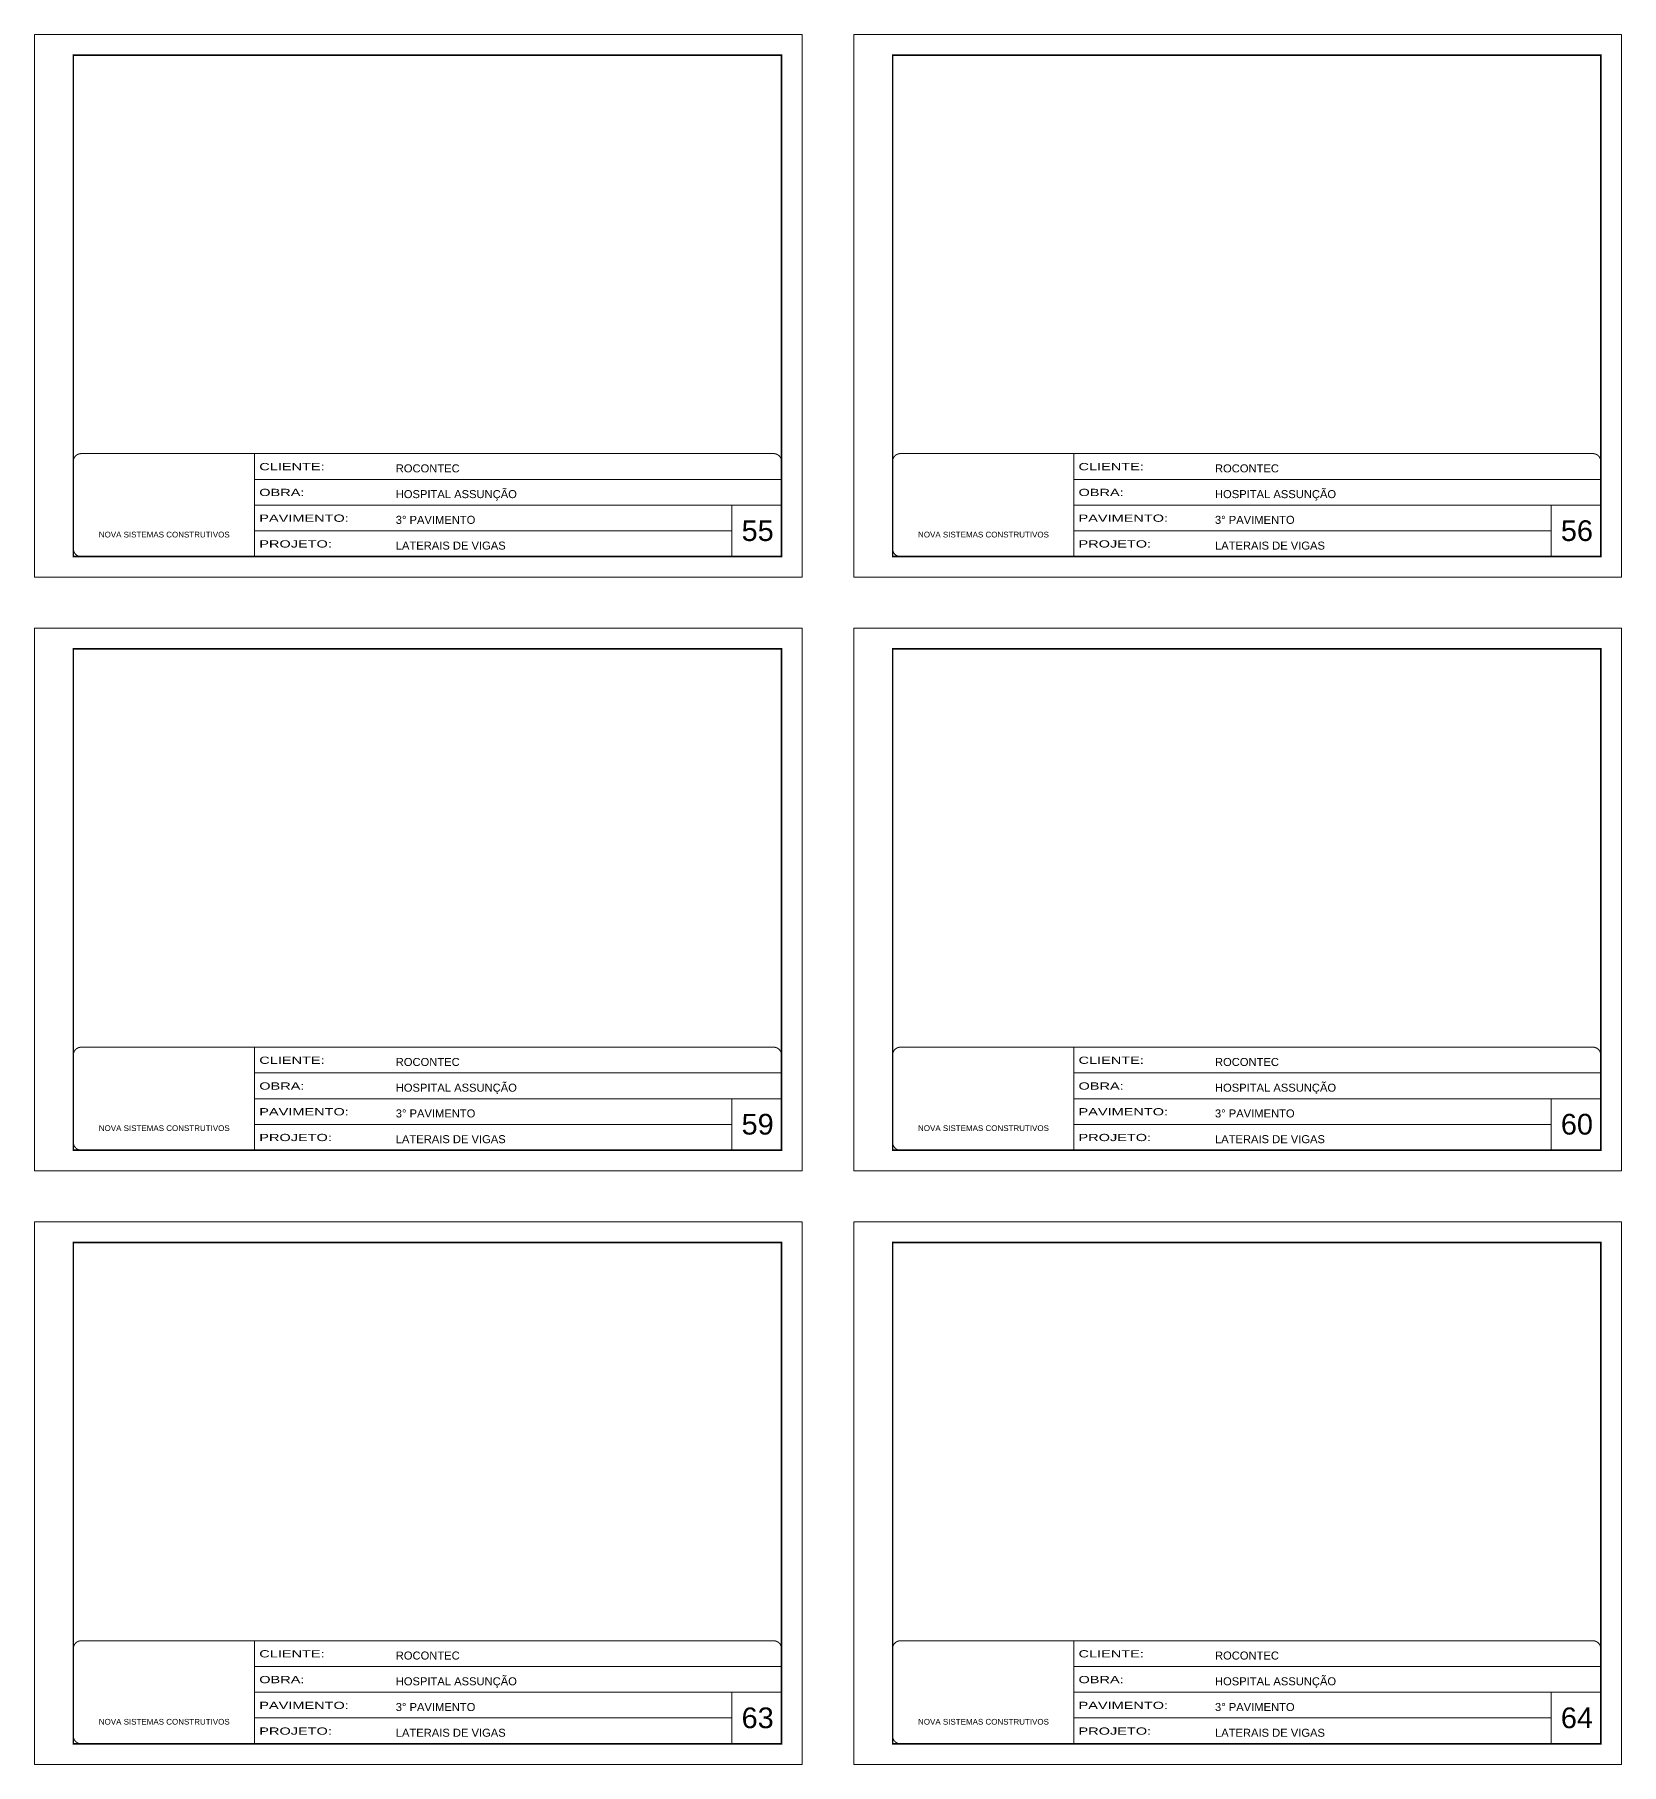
# Model space of a CAD drawing. Extents: x -21493 to -15213, y -12134 to 11887.
# Drawn here: x -18323 to -15253, y -6391 to -3044 of the extents above; entities that cross this region are included whole.
import ezdxf

# ---------------------------------------------------------------- set-up
doc = ezdxf.new("R2010")
doc.units = 0
doc.linetypes.add('CONTINUO', pattern=[0])
doc.linetypes.add('DASHED', pattern=[0.75, 0.5, -0.25])
for name, color, linetype, lineweight in [('CARIMBO', 255, 'Continuous', 9), ('Folhas', 255, 'Continuous', 9), ('SARRAFO DE PRESSAO', 251, 'DASHED', 9)]:
    doc.layers.add(name, color=color, linetype=linetype, lineweight=lineweight)
doc.styles.add('ARIAL', font='arial.ttf')
doc.styles.add('Tecnologia', font='')
doc.styles.get('Tecnologia').set_extended_font_data('Forgotten Futurist')

# ---------------------------------------------------------------- blocks, each defined once
blk = doc.blocks.new('9999999999')
at = {"color": 30, "linetype": 'CONTINUO'}
for p, q in [((98564.6, 34230.2), (98564.6, 34429.4)), ((98564.6, 34379.6), (99584, 34379.6)), ((98564.6, 34329.8), (99488, 34329.8)), ((99584, 34329.8), (99488, 34329.8)), ((99488, 34329.8), (99488, 34230.2)), ((98564.6, 34280), (99488, 34280))]:
    blk.add_line(p, q, dxfattribs=at)
at = {"color": 30, "linetype": 'CONTINUO', "const_width": 2}
blk.add_lwpolyline([(99584, 34230.2), (99584, 34414.4, 0.414214), (99569, 34429.4), (98229, 34429.4, 0.414214), (98214, 34414.4), (98214, 34245.2, 0.414214), (98229, 34230.2), (99584, 34230.2)], format="xyb", dxfattribs=at)
at = {"layer": 'Folhas'}
blk.add_lwpolyline([(98139, 34190.2), (99624, 34190.2), (99624, 35240.2), (98139, 35240.2)], close=True, dxfattribs=at)
at = {"layer": 'Folhas', "color": 30, "const_width": 3}
blk.add_lwpolyline([(98214, 34230.2), (99584, 34230.2), (99584, 35200.2), (98214, 35200.2)], close=True, dxfattribs=at)
at = {"color": 7, "linetype": 'Continuous', "ltscale": 5, "style": 'ARIAL'}
for s, height, p in [('ROCONTEC', 15.48, (98837.7, 34393.1)), ('HOSPITAL ASSUNÇÃO', 15.483, (98837.7, 34343.3)), ('3° PAVIMENTO', 15.483, (98837.7, 34293.5)), ('NOVA SISTEMAS CONSTRUTIVOS', 11.059, (98263.2, 34267.2)), ('LATERAIS DE VIGAS', 15.483, (98837.7, 34243.7))]:
    blk.add_text(s, height=height, dxfattribs=at).set_placement(p)
at = {"layer": 'Folhas', "color": 7, "style": 'Tecnologia', "width": 1.5}
for s, p in [('CLIENTE:', (98573.7, 34397.2)), ('OBRA:', (98573.7, 34347.3)), ('PAVIMENTO:', (98573.7, 34297.5)), ('PROJETO:', (98573.7, 34247.7))]:
    blk.add_text(s, height=14, dxfattribs=at).set_placement(p)

msp = doc.modelspace()

# ---------------------------------------------------------------- block references
at = {"layer": 'SARRAFO DE PRESSAO', "color": 6, "linetype": 'ByBlock'}
for p in [(-116462.39, -38284.45), (-114877.39, -38284.45), (-116462.39, -39433.02), (-114877.39, -39433.02), (-116462.39, -40581.6), (-114877.39, -40581.6)]:
    msp.add_blockref('9999999999', p, dxfattribs=at)

# ---------------------------------------------------------------- texts
at = {"layer": 'CARIMBO', "style": 'ARIAL'}
for s, p in [('55', (-16955.55, -4024.1)), ('56', (-15370.55, -4024.1)), ('59', (-16955.55, -5172.67)), ('60', (-15370.55, -5172.67)), ('63', (-16955.55, -6321.25)), ('64', (-15370.55, -6321.25))]:
    msp.add_text(s, height=40, dxfattribs=at).set_placement(p)

doc.saveas('drawing.dxf')
